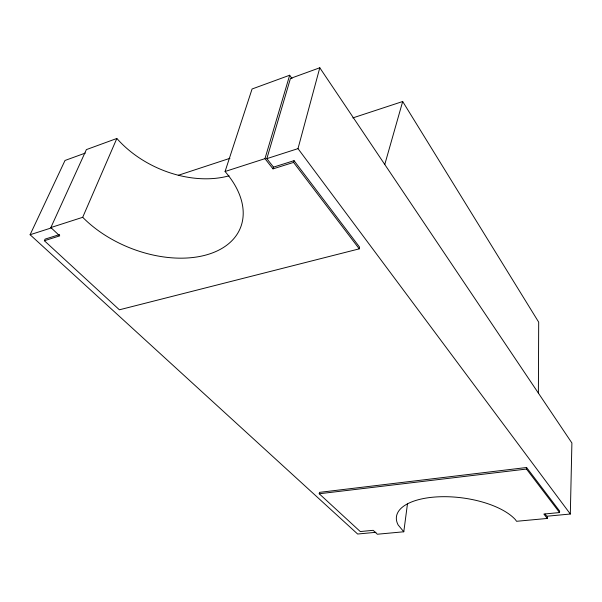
<?xml version="1.0" encoding="UTF-8"?>
<svg xmlns="http://www.w3.org/2000/svg" width="602" height="602" viewBox="0 0 602 602"><rect width="100%" height="100%" fill="white"/><g stroke="black" fill="none" stroke-linecap="round" stroke-linejoin="round"><path stroke-width="0.9" d="M538.384 393.106L538.692 322.16L402.685 101.512L352.825 117.909M545.073 514.04L546.789 516.238L570.32 514.025L571.9 442.989L319.79 67.77L290.45 78.441L266.837 158.642L273.489 167.138L272.999 168.869L293.573 162.405L294.047 160.666L273.489 167.138M403.791 531.777L398.133 524.929A62.563 27.082 7.3 0 1 438.497 496.816A62.563 27.082 7.3 0 1 515.38 519.639L516.554 521.294L547.308 518.442L543.862 514.055L559.567 512.558L559.612 511.068L526.592 467.506L319.496 492.368L319.226 493.768L360.274 531.551L373.172 530.324L377.334 534.23L403.791 531.777L407.456 503.949M547.308 518.442L547.361 516.96M559.567 512.558L526.509 469.048L526.592 467.506M59.583 234.554L45.075 239.129L44.352 240.717L119.399 309.797L359.251 248.852L359.59 247.144L294.047 160.666M570.32 514.025L297.998 148.626L319.79 67.77M384.776 164.496L402.685 101.512M272.999 168.869L264.978 158.65L289.675 75.235L252.072 88.991L225.073 171.495L226.45 173.15A95.643 59.914 22 0 1 209.082 254.089A95.643 59.914 22 0 1 84.16 218.752L82.692 217.307L50.861 227.548L59.726 235.879L44.352 240.717M82.692 217.307L116.841 138.468L118.173 139.927A89.156 61.697 24.3 0 0 229.053 175.807M50.861 227.548L86.379 149.612L116.841 138.468M375.926 532.303L357.641 534.027L30.1 234.735L65.016 160.463L85.318 153.074M178.297 175.295L229.941 158.311M225.073 171.495L264.978 158.65M30.1 234.735L51.305 227.917M266.837 158.642L297.998 148.626M319.226 493.768L526.509 469.048M293.573 162.405L359.251 248.852M289.675 75.235L290.886 76.951A134.216 93.114 24.5 0 1 292.008 78.576"/></g></svg>
